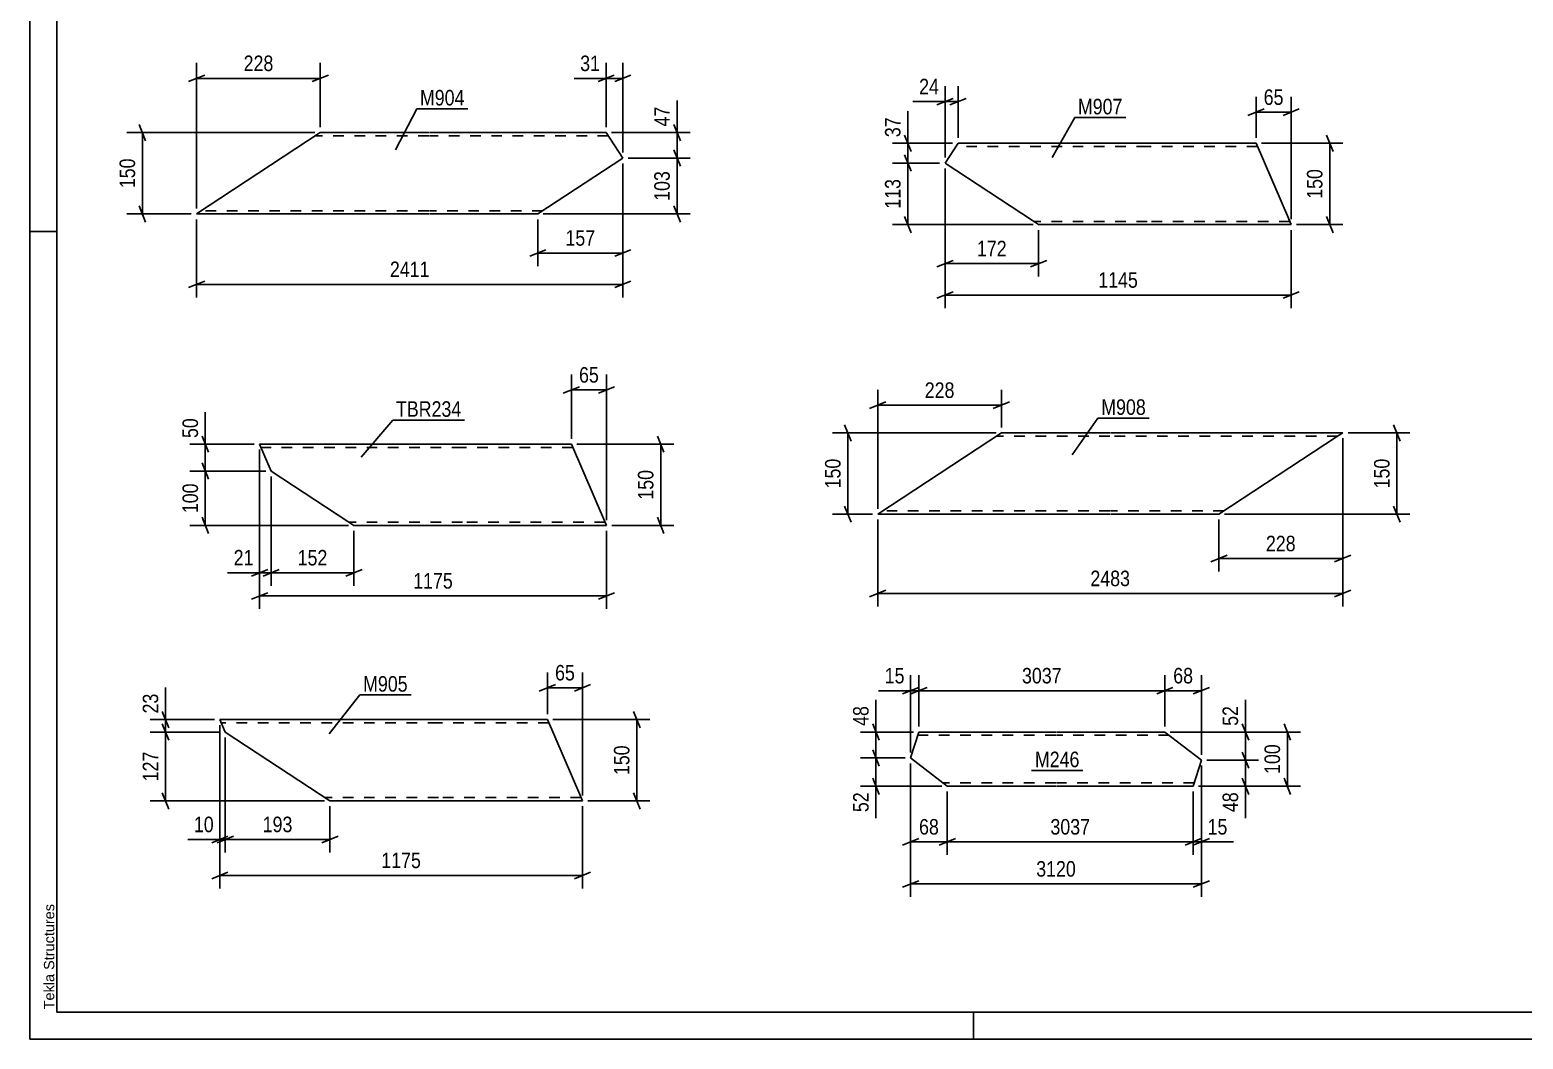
# Model space of a CAD drawing. Header units: millimetres. Extents: x 0 to 594, y 0 to 420.
# Drawn here: x 0 to 275.3, y 0 to 186.2 of the extents above; entities that cross this region are included whole.
import ezdxf

# ---------------------------------------------------------------- set-up
doc = ezdxf.new("R2010")
doc.units = ezdxf.units.MM
doc.linetypes.add('DXK_LINE_DOT2', pattern=[3.9198, 1.9599, -1.9599])
doc.styles.add('Arial', font='ARIAL.TTF', dxfattribs={"height": 0.2})
doc.styles.add('Arial Narrow', font='ARIALN.TTF', dxfattribs={"height": 0.2})

# ---------------------------------------------------------------- blocks, each defined once
blk = doc.blocks.new('Unknown-570386002-1132')
at = {"color": 5, "linetype": 'Continuous'}
for p, q in [((0, 420), (0, 0)), ((5, 415), (5, 5)), ((5, 149), (0, 149)), ((5, 5), (589, 5)), ((174, 0), (174, 5)), ((0, 0), (594, 0))]:
    blk.add_line(p, q, dxfattribs=at)
at = {"color": 174, "linetype": 'Continuous', "style": 'Arial'}
blk.add_text('Tekla Structures', height=1.9102, rotation=90, dxfattribs=at).set_placement((4.5, 5.5))
blk = doc.blocks.new('Part-570386002-7753 - 7737')
at = {"color": 2, "linetype": 'Continuous'}
for p, q in [((75.33, 58.95), (35.02, 58.95)), ((35.02, 58.95), (36.02, 56.66)), ((95.43, 58.95), (75.43, 58.95)), ((101.38, 45.15), (95.43, 58.95)), ((53.5, 45.15), (36.02, 56.66)), ((55.33, 43.95), (53.5, 45.15)), ((101.89, 43.95), (101.38, 45.15)), ((75.33, 43.95), (55.33, 43.95)), ((101.89, 43.95), (75.43, 43.95))]:
    blk.add_line(p, q, dxfattribs=at)
at = {"color": 7, "linetype": 'DXK_LINE_DOT2'}
for p, q in [((75.33, 58.35), (35.28, 58.35)), ((95.68, 58.35), (75.43, 58.35)), ((55.19, 44.05), (53.5, 45.15)), ((75.33, 44.55), (54.41, 44.55)), ((101.63, 44.55), (75.43, 44.55)), ((101.62, 44.6), (101.48, 44.93)), ((101.63, 44.55), (101.62, 44.6))]:
    blk.add_line(p, q, dxfattribs=at)
blk = doc.blocks.new('Part-570386002-7468 - 7452')
at = {"color": 2, "linetype": 'Continuous'}
for p, q in [((44.49, 104.79), (42.35, 109.76)), ((42.35, 109.76), (79.74, 109.76)), ((79.84, 109.76), (99.84, 109.76)), ((99.84, 109.76), (106.31, 94.76)), ((58.61, 95.5), (44.49, 104.79)), ((59.74, 94.76), (58.61, 95.5)), ((79.74, 94.76), (59.74, 94.76)), ((106.31, 94.76), (79.84, 94.76))]:
    blk.add_line(p, q, dxfattribs=at)
at = {"color": 7, "linetype": 'DXK_LINE_DOT2'}
for p, q in [((79.74, 109.16), (42.61, 109.16)), ((100.1, 109.16), (79.84, 109.16)), ((79.74, 95.36), (58.83, 95.36)), ((106.05, 95.36), (79.84, 95.36)), ((106.05, 95.36), (106.03, 95.41))]:
    blk.add_line(p, q, dxfattribs=at)
blk = doc.blocks.new('Part-570386002-7614 - 7598')
at = {"color": 2, "linetype": 'Continuous'}
for p, q in [((30.75, 152.23), (53.55, 167.23)), ((73.55, 167.23), (53.55, 167.23)), ((106.25, 167.23), (73.65, 167.23)), ((109.33, 162.54), (106.25, 167.23)), ((93.65, 152.23), (109.33, 162.54)), ((73.55, 152.23), (30.75, 152.23)), ((93.65, 152.23), (73.65, 152.23))]:
    blk.add_line(p, q, dxfattribs=at)
at = {"color": 7, "linetype": 'DXK_LINE_DOT2'}
for p, q in [((73.55, 166.63), (52.64, 166.63)), ((106.64, 166.63), (73.65, 166.63)), ((31.66, 152.83), (31.73, 152.87)), ((73.55, 152.83), (31.66, 152.83)), ((94.56, 152.83), (73.65, 152.83))]:
    blk.add_line(p, q, dxfattribs=at)
blk = doc.blocks.new('Part-570386002-27590 - 27589')
at = {"color": 2, "linetype": 'Continuous'}
for p, q in [((162.39, 51.87), (163.91, 56.66)), ((189.15, 56.66), (163.91, 56.66)), ((209.25, 56.66), (189.25, 56.66)), ((216, 51.46), (209.25, 56.66)), ((169.15, 46.66), (162.39, 51.87)), ((214.48, 46.66), (216, 51.46)), ((169.15, 46.66), (189.15, 46.66)), ((189.25, 46.66), (214.48, 46.66))]:
    blk.add_line(p, q, dxfattribs=at)
at = {"color": 7, "linetype": 'DXK_LINE_DOT2'}
for p, q in [((189.15, 56.06), (163.72, 56.06)), ((210.02, 56.06), (189.25, 56.06)), ((189.15, 47.26), (168.37, 47.26)), ((214.67, 47.26), (189.25, 47.26))]:
    blk.add_line(p, q, dxfattribs=at)
blk = doc.blocks.new('Part-570386002-8021 - 8005')
at = {"color": 2, "linetype": 'Continuous'}
for p, q in [((171.13, 165.26), (168.73, 161.61)), ((205.98, 165.26), (171.13, 165.26)), ((226.08, 165.26), (206.08, 165.26)), ((232.03, 151.46), (226.08, 165.26)), ((184.85, 151), (168.73, 161.61)), ((232.54, 150.26), (232.03, 151.46)), ((185.98, 150.26), (184.85, 151)), ((205.98, 150.26), (185.98, 150.26)), ((232.54, 150.26), (206.08, 150.26))]:
    blk.add_line(p, q, dxfattribs=at)
at = {"color": 7, "linetype": 'DXK_LINE_DOT2'}
for p, q in [((205.98, 164.66), (170.74, 164.66)), ((226.33, 164.66), (206.08, 164.66)), ((205.98, 150.86), (185.06, 150.86)), ((232.29, 150.86), (206.08, 150.86)), ((232.27, 150.91), (232.13, 151.23)), ((232.29, 150.86), (232.27, 150.91))]:
    blk.add_line(p, q, dxfattribs=at)
blk = doc.blocks.new('Part-570386002-8158 - 8142')
at = {"color": 2, "linetype": 'Continuous'}
for p, q in [((156.33, 96.84), (179.13, 111.84)), ((199.13, 111.84), (179.13, 111.84)), ((242.04, 111.84), (199.23, 111.84)), ((240.91, 111.1), (219.23, 96.84)), ((242.04, 111.84), (240.91, 111.1)), ((199.13, 96.84), (156.33, 96.84)), ((219.23, 96.84), (199.23, 96.84))]:
    blk.add_line(p, q, dxfattribs=at)
at = {"color": 7, "linetype": 'DXK_LINE_DOT2'}
for p, q in [((199.13, 111.24), (178.22, 111.24)), ((241.13, 111.24), (199.23, 111.24)), ((157.24, 97.44), (157.31, 97.48)), ((199.13, 97.44), (157.24, 97.44)), ((220.15, 97.44), (199.23, 97.44))]:
    blk.add_line(p, q, dxfattribs=at)
blk = doc.blocks.new('StraightDimension-570386002-7756 - 7737')
at = {"color": 7, "linetype": 'Continuous'}
for p, q in [((35.02, 57.95), (35.02, 27.8)), ((101.89, 42.95), (101.89, 27.8)), ((36.52, 30.8), (33.52, 29.6)), ((100.39, 29.6), (103.39, 30.8)), ((35.02, 30.2), (101.89, 30.2))]:
    blk.add_line(p, q, dxfattribs=at)
at = {"color": 0}
blk.add_wipeout([(72.72, 30.95), (72.72, 35.15), (64.2, 35.15), (64.2, 30.95)], dxfattribs=at)
at = {"color": 3, "style": 'Arial Narrow'}
blk.add_text('1175', height=2.863, dxfattribs=at).set_placement((64.8, 31.55))
blk = doc.blocks.new('StraightDimension-570386002-18141 - 7737')
at = {"color": 7, "linetype": 'Continuous'}
for p, q in [((34.02, 58.95), (22.17, 58.95)), ((24.42, 60.45), (25.62, 57.45)), ((25.62, 55.16), (24.42, 58.16)), ((25.02, 56.66), (25.02, 58.95)), ((35.02, 56.66), (22.17, 56.66))]:
    blk.add_line(p, q, dxfattribs=at)
at = {"color": 0}
blk.add_wipeout([(24.27, 64.34), (20.07, 64.34), (20.07, 59.48), (24.27, 59.48)], dxfattribs=at)
at = {"color": 7, "linetype": 'Continuous'}
blk.add_line((25.02, 58.95), (25.02, 64.86), dxfattribs=at)
blk.add_line((25.02, 58.95), (25.02, 64.86), dxfattribs=at)
at = {"color": 3, "style": 'Arial Narrow'}
blk.add_text('23', height=2.863, rotation=90.0002, dxfattribs=at).set_placement((23.67, 60.08))
blk = doc.blocks.new('StraightDimension-570386002-19214 - 7737')
at = {"color": 7, "linetype": 'Continuous'}
for p, q in [((35.02, 57.95), (35.02, 34.43)), ((36.02, 55.66), (36.02, 34.43)), ((33.52, 36.23), (36.52, 37.43)), ((37.52, 37.43), (34.52, 36.23)), ((35.02, 36.83), (36.02, 36.83))]:
    blk.add_line(p, q, dxfattribs=at)
at = {"color": 0}
blk.add_wipeout([(34.5, 37.58), (34.5, 41.78), (29.64, 41.78), (29.64, 37.58)], dxfattribs=at)
at = {"color": 7, "linetype": 'Continuous'}
blk.add_line((35.02, 36.83), (29.12, 36.83), dxfattribs=at)
blk.add_line((35.02, 36.83), (29.12, 36.83), dxfattribs=at)
at = {"color": 3, "style": 'Arial Narrow'}
blk.add_text('10', height=2.863, dxfattribs=at).set_placement((30.24, 38.18))
blk = doc.blocks.new('StraightDimension-570386002-7767 - 7737')
at = {"color": 7, "linetype": 'Continuous'}
for p, q in [((96.43, 58.95), (114.29, 58.95)), ((112.49, 57.45), (111.29, 60.45)), ((111.89, 43.95), (111.89, 58.95)), ((111.29, 45.45), (112.49, 42.45)), ((102.89, 43.95), (114.29, 43.95))]:
    blk.add_line(p, q, dxfattribs=at)
at = {"color": 0}
blk.add_wipeout([(111.14, 54.8), (106.94, 54.8), (106.94, 48.11), (111.14, 48.11)], dxfattribs=at)
at = {"color": 3, "style": 'Arial Narrow'}
blk.add_text('150', height=2.863, rotation=90.0002, dxfattribs=at).set_placement((110.54, 48.71))
blk = doc.blocks.new('StraightDimension-570386002-7851 - 7737')
at = {"color": 7, "linetype": 'Continuous'}
for p, q in [((95.43, 59.95), (95.43, 67.66)), ((101.89, 44.95), (101.89, 67.66)), ((93.93, 64.21), (96.93, 65.41)), ((95.43, 64.81), (101.89, 64.81)), ((103.39, 65.41), (100.39, 64.21))]:
    blk.add_line(p, q, dxfattribs=at)
at = {"color": 0}
blk.add_wipeout([(101.09, 65.56), (101.09, 69.76), (96.23, 69.76), (96.23, 65.56)], dxfattribs=at)
at = {"color": 3, "style": 'Arial Narrow'}
blk.add_text('65', height=2.863, dxfattribs=at).set_placement((96.83, 66.16))
blk = doc.blocks.new('StraightDimension-570386002-18142 - 7737')
at = {"color": 7, "linetype": 'Continuous'}
for p, q in [((25.62, 55.16), (24.42, 58.16)), ((35.02, 56.66), (22.17, 56.66)), ((25.02, 43.95), (25.02, 56.66)), ((24.42, 45.45), (25.62, 42.45)), ((54.33, 43.95), (22.17, 43.95))]:
    blk.add_line(p, q, dxfattribs=at)
at = {"color": 0}
blk.add_wipeout([(24.27, 53.65), (20.07, 53.65), (20.07, 46.96), (24.27, 46.96)], dxfattribs=at)
at = {"color": 3, "style": 'Arial Narrow'}
blk.add_text('127', height=2.863, rotation=90.0002, dxfattribs=at).set_placement((23.67, 47.56))
blk = doc.blocks.new('StraightDimension-570386002-19213 - 7737')
at = {"color": 7, "linetype": 'Continuous'}
for p, q in [((36.02, 55.66), (36.02, 34.43)), ((55.33, 42.95), (55.33, 34.43)), ((37.52, 37.43), (34.52, 36.23)), ((36.02, 36.83), (55.33, 36.83)), ((53.83, 36.23), (56.83, 37.43))]:
    blk.add_line(p, q, dxfattribs=at)
at = {"color": 0}
blk.add_wipeout([(49.01, 37.58), (49.01, 41.78), (42.33, 41.78), (42.33, 37.58)], dxfattribs=at)
at = {"color": 3, "style": 'Arial Narrow'}
blk.add_text('193', height=2.863, dxfattribs=at).set_placement((42.93, 38.18))
blk = doc.blocks.new('StraightDimension-570386002-7521 - 7452')
at = {"color": 7, "linetype": 'Continuous'}
for p, q in [((31.75, 111.26), (32.95, 108.26)), ((41.35, 109.76), (29.5, 109.76)), ((32.35, 104.79), (32.35, 109.76)), ((43.49, 104.79), (29.5, 104.79)), ((32.95, 103.29), (31.75, 106.29))]:
    blk.add_line(p, q, dxfattribs=at)
at = {"color": 0}
blk.add_wipeout([(31.6, 115.14), (27.4, 115.14), (27.4, 110.29), (31.6, 110.29)], dxfattribs=at)
at = {"color": 7, "linetype": 'Continuous'}
blk.add_line((32.35, 109.76), (32.35, 115.67), dxfattribs=at)
blk.add_line((32.35, 109.76), (32.35, 115.67), dxfattribs=at)
at = {"color": 3, "style": 'Arial Narrow'}
blk.add_text('50', height=2.863, rotation=90.0002, dxfattribs=at).set_placement((31, 110.89))
blk = doc.blocks.new('StraightDimension-570386002-7584 - 7452')
at = {"color": 7, "linetype": 'Continuous'}
for p, q in [((42.35, 108.76), (42.35, 79.36)), ((106.31, 93.76), (106.31, 79.36)), ((43.85, 82.36), (40.85, 81.16)), ((42.35, 81.76), (106.31, 81.76)), ((104.81, 81.16), (107.81, 82.36))]:
    blk.add_line(p, q, dxfattribs=at)
at = {"color": 0}
blk.add_wipeout([(78.59, 82.51), (78.59, 86.71), (70.07, 86.71), (70.07, 82.51)], dxfattribs=at)
at = {"color": 3, "style": 'Arial Narrow'}
blk.add_text('1175', height=2.863, dxfattribs=at).set_placement((70.67, 83.11))
blk = doc.blocks.new('StraightDimension-570386002-7560 - 7452')
at = {"color": 7, "linetype": 'Continuous'}
for p, q in [((116.91, 108.26), (115.71, 111.26)), ((100.84, 109.76), (118.71, 109.76)), ((116.31, 94.76), (116.31, 109.76)), ((107.31, 94.76), (118.71, 94.76)), ((115.71, 96.26), (116.91, 93.26))]:
    blk.add_line(p, q, dxfattribs=at)
at = {"color": 0}
blk.add_wipeout([(115.56, 105.6), (111.36, 105.6), (111.36, 98.92), (115.56, 98.92)], dxfattribs=at)
at = {"color": 3, "style": 'Arial Narrow'}
blk.add_text('150', height=2.863, rotation=90.0002, dxfattribs=at).set_placement((114.96, 99.52))
blk = doc.blocks.new('StraightDimension-570386002-19177 - 7452')
at = {"color": 7, "linetype": 'Continuous'}
for p, q in [((44.49, 103.79), (44.49, 83.63)), ((59.74, 93.76), (59.74, 83.63)), ((45.99, 86.63), (42.99, 85.43)), ((44.49, 86.03), (59.74, 86.03)), ((58.24, 85.43), (61.24, 86.63))]:
    blk.add_line(p, q, dxfattribs=at)
at = {"color": 0}
blk.add_wipeout([(55.46, 86.78), (55.46, 90.98), (48.77, 90.98), (48.77, 86.78)], dxfattribs=at)
at = {"color": 3, "style": 'Arial Narrow'}
blk.add_text('152', height=2.863, dxfattribs=at).set_placement((49.37, 87.38))
blk = doc.blocks.new('StraightDimension-570386002-7471 - 7452')
at = {"color": 7, "linetype": 'Continuous'}
for p, q in [((99.84, 110.76), (99.84, 122.61)), ((106.31, 95.76), (106.31, 122.61)), ((98.34, 119.16), (101.34, 120.36)), ((99.84, 119.76), (106.31, 119.76)), ((107.81, 120.36), (104.81, 119.16))]:
    blk.add_line(p, q, dxfattribs=at)
at = {"color": 0}
blk.add_wipeout([(105.5, 120.51), (105.5, 124.71), (100.65, 124.71), (100.65, 120.51)], dxfattribs=at)
at = {"color": 3, "style": 'Arial Narrow'}
blk.add_text('65', height=2.863, dxfattribs=at).set_placement((101.25, 121.11))
blk = doc.blocks.new('StraightDimension-570386002-7522 - 7452')
at = {"color": 7, "linetype": 'Continuous'}
for p, q in [((43.49, 104.79), (29.5, 104.79)), ((31.75, 106.29), (32.95, 103.29)), ((32.35, 94.76), (32.35, 104.79)), ((58.74, 94.76), (29.5, 94.76)), ((32.95, 93.26), (31.75, 96.26))]:
    blk.add_line(p, q, dxfattribs=at)
at = {"color": 0}
blk.add_wipeout([(31.6, 103.12), (27.4, 103.12), (27.4, 96.43), (31.6, 96.43)], dxfattribs=at)
at = {"color": 3, "style": 'Arial Narrow'}
blk.add_text('100', height=2.863, rotation=90.0002, dxfattribs=at).set_placement((31, 97.03))
blk = doc.blocks.new('StraightDimension-570386002-19178 - 7452')
at = {"color": 7, "linetype": 'Continuous'}
for p, q in [((42.35, 108.76), (42.35, 83.63)), ((44.49, 103.79), (44.49, 83.63)), ((40.85, 85.43), (43.85, 86.63)), ((42.35, 86.03), (44.49, 86.03)), ((45.99, 86.63), (42.99, 85.43))]:
    blk.add_line(p, q, dxfattribs=at)
at = {"color": 0}
blk.add_wipeout([(41.82, 86.78), (41.82, 90.98), (36.97, 90.98), (36.97, 86.78)], dxfattribs=at)
at = {"color": 7, "linetype": 'Continuous'}
blk.add_line((42.35, 86.03), (36.44, 86.03), dxfattribs=at)
blk.add_line((42.35, 86.03), (36.44, 86.03), dxfattribs=at)
at = {"color": 3, "style": 'Arial Narrow'}
blk.add_text('21', height=2.863, dxfattribs=at).set_placement((37.57, 87.38))
blk = doc.blocks.new('StraightDimension-570386002-7666 - 7598')
at = {"color": 7, "linetype": 'Continuous'}
for p, q in [((110.33, 162.54), (121.73, 162.54)), ((118.73, 164.04), (119.93, 161.04)), ((119.33, 152.23), (119.33, 162.54)), ((94.65, 152.23), (121.73, 152.23)), ((119.93, 150.73), (118.73, 153.73))]:
    blk.add_line(p, q, dxfattribs=at)
at = {"color": 0}
blk.add_wipeout([(118.58, 160.72), (114.38, 160.72), (114.38, 154.04), (118.58, 154.04)], dxfattribs=at)
at = {"color": 3, "style": 'Arial Narrow'}
blk.add_text('103', height=2.863, rotation=90.0002, dxfattribs=at).set_placement((117.98, 154.64))
blk = doc.blocks.new('StraightDimension-570386002-7699 - 7598')
at = {"color": 7, "linetype": 'Continuous'}
for p, q in [((21.35, 165.73), (20.15, 168.73)), ((52.55, 167.23), (17.9, 167.23)), ((20.75, 152.23), (20.75, 167.23)), ((29.75, 152.23), (17.9, 152.23)), ((20.15, 153.73), (21.35, 150.73))]:
    blk.add_line(p, q, dxfattribs=at)
at = {"color": 0}
blk.add_wipeout([(20, 163.07), (15.8, 163.07), (15.8, 156.38), (20, 156.38)], dxfattribs=at)
at = {"color": 3, "style": 'Arial Narrow'}
blk.add_text('150', height=2.863, rotation=90.0002, dxfattribs=at).set_placement((19.4, 156.98))
blk = doc.blocks.new('StraightDimension-570386002-7665 - 7598')
at = {"color": 7, "linetype": 'Continuous'}
for p, q in [((118.73, 168.73), (119.93, 165.73)), ((107.25, 167.23), (121.73, 167.23)), ((119.33, 162.54), (119.33, 167.23)), ((110.33, 162.54), (121.73, 162.54)), ((119.93, 161.04), (118.73, 164.04))]:
    blk.add_line(p, q, dxfattribs=at)
at = {"color": 0}
blk.add_wipeout([(118.58, 172.61), (114.38, 172.61), (114.38, 167.75), (118.58, 167.75)], dxfattribs=at)
at = {"color": 7, "linetype": 'Continuous'}
blk.add_line((119.33, 167.23), (119.33, 173.13), dxfattribs=at)
blk.add_line((119.33, 167.23), (119.33, 173.13), dxfattribs=at)
at = {"color": 3, "style": 'Arial Narrow'}
blk.add_text('47', height=2.863, rotation=90.0002, dxfattribs=at).set_placement((117.98, 168.35))
blk = doc.blocks.new('StraightDimension-570386002-7617 - 7598')
at = {"color": 7, "linetype": 'Continuous'}
for p, q in [((106.25, 168.23), (106.25, 180.08)), ((109.33, 163.54), (109.33, 180.08)), ((104.75, 176.63), (107.75, 177.83)), ((106.25, 177.23), (109.33, 177.23)), ((110.83, 177.83), (107.83, 176.63))]:
    blk.add_line(p, q, dxfattribs=at)
at = {"color": 0}
blk.add_wipeout([(105.72, 177.98), (105.72, 182.18), (100.86, 182.18), (100.86, 177.98)], dxfattribs=at)
at = {"color": 7, "linetype": 'Continuous'}
blk.add_line((106.25, 177.23), (100.34, 177.23), dxfattribs=at)
blk.add_line((106.25, 177.23), (100.34, 177.23), dxfattribs=at)
at = {"color": 3, "style": 'Arial Narrow'}
blk.add_text('31', height=2.863, dxfattribs=at).set_placement((101.46, 178.58))
blk = doc.blocks.new('StraightDimension-570386002-7631 - 7598')
at = {"color": 7, "linetype": 'Continuous'}
for p, q in [((30.75, 153.23), (30.75, 180.08)), ((53.55, 168.23), (53.55, 180.08)), ((32.25, 177.83), (29.25, 176.63)), ((30.75, 177.23), (53.55, 177.23)), ((52.05, 176.63), (55.05, 177.83))]:
    blk.add_line(p, q, dxfattribs=at)
at = {"color": 0}
blk.add_wipeout([(45.49, 177.98), (45.49, 182.18), (38.81, 182.18), (38.81, 177.98)], dxfattribs=at)
at = {"color": 3, "style": 'Arial Narrow'}
blk.add_text('228', height=2.863, dxfattribs=at).set_placement((39.41, 178.58))
blk = doc.blocks.new('StraightDimension-570386002-7645 - 7598')
at = {"color": 7, "linetype": 'Continuous'}
for p, q in [((109.33, 161.54), (109.33, 142.62)), ((93.65, 151.23), (93.65, 142.62)), ((95.15, 145.62), (92.15, 144.42)), ((93.65, 145.02), (109.33, 145.02)), ((107.83, 144.42), (110.83, 145.62))]:
    blk.add_line(p, q, dxfattribs=at)
at = {"color": 0}
blk.add_wipeout([(104.83, 145.77), (104.83, 149.97), (98.15, 149.97), (98.15, 145.77)], dxfattribs=at)
at = {"color": 3, "style": 'Arial Narrow'}
blk.add_text('157', height=2.863, dxfattribs=at).set_placement((98.75, 146.37))
blk = doc.blocks.new('StraightDimension-570386002-7723 - 7598')
at = {"color": 7, "linetype": 'Continuous'}
for p, q in [((109.33, 161.54), (109.33, 136.83)), ((30.75, 151.23), (30.75, 136.83)), ((32.25, 139.83), (29.25, 138.63)), ((30.75, 139.23), (109.33, 139.23)), ((107.83, 138.63), (110.83, 139.83))]:
    blk.add_line(p, q, dxfattribs=at)
at = {"color": 0}
blk.add_wipeout([(74.29, 139.98), (74.29, 144.18), (65.78, 144.18), (65.78, 139.98)], dxfattribs=at)
at = {"color": 3, "style": 'Arial Narrow'}
blk.add_text('2411', height=2.863, dxfattribs=at).set_placement((66.38, 140.58))
blk = doc.blocks.new('StraightDimension-570386002-27655 - 27589')
at = {"color": 7, "linetype": 'Continuous'}
for p, q in [((155.39, 58.16), (156.59, 55.16)), ((162.91, 56.66), (153.14, 56.66)), ((155.99, 51.87), (155.99, 56.66)), ((156.59, 50.37), (155.39, 53.37)), ((161.39, 51.87), (153.14, 51.87))]:
    blk.add_line(p, q, dxfattribs=at)
at = {"color": 0}
blk.add_wipeout([(155.24, 62.04), (151.04, 62.04), (151.04, 57.19), (155.24, 57.19)], dxfattribs=at)
at = {"color": 7, "linetype": 'Continuous'}
blk.add_line((155.99, 56.66), (155.99, 62.57), dxfattribs=at)
blk.add_line((155.99, 56.66), (155.99, 62.57), dxfattribs=at)
at = {"color": 3, "style": 'Arial Narrow'}
blk.add_text('48', height=2.863, rotation=90.0002, dxfattribs=at).set_placement((154.64, 57.79))
blk = doc.blocks.new('StraightDimension-570386002-27598 - 27589')
at = {"color": 7, "linetype": 'Continuous'}
for p, q in [((162.39, 52.87), (162.39, 67.12)), ((163.91, 57.66), (163.91, 67.12)), ((160.89, 63.67), (163.89, 64.87)), ((162.39, 64.27), (163.91, 64.27)), ((165.41, 64.87), (162.41, 63.67))]:
    blk.add_line(p, q, dxfattribs=at)
at = {"color": 0}
blk.add_wipeout([(161.86, 65.02), (161.86, 69.22), (157.01, 69.22), (157.01, 65.02)], dxfattribs=at)
at = {"color": 7, "linetype": 'Continuous'}
blk.add_line((162.39, 64.27), (156.48, 64.27), dxfattribs=at)
blk.add_line((162.39, 64.27), (156.48, 64.27), dxfattribs=at)
at = {"color": 3, "style": 'Arial Narrow'}
blk.add_text('15', height=2.863, dxfattribs=at).set_placement((157.61, 65.62))
blk = doc.blocks.new('StraightDimension-570386002-27704 - 27589')
at = {"color": 7, "linetype": 'Continuous'}
for p, q in [((223.51, 58.16), (224.71, 55.16)), ((210.25, 56.66), (226.51, 56.66)), ((224.11, 51.46), (224.11, 56.66)), ((224.71, 49.96), (223.51, 52.96)), ((217, 51.46), (226.51, 51.46))]:
    blk.add_line(p, q, dxfattribs=at)
at = {"color": 0}
blk.add_wipeout([(223.36, 62.04), (219.16, 62.04), (219.16, 57.19), (223.36, 57.19)], dxfattribs=at)
at = {"color": 7, "linetype": 'Continuous'}
blk.add_line((224.11, 56.66), (224.11, 62.57), dxfattribs=at)
blk.add_line((224.11, 56.66), (224.11, 62.57), dxfattribs=at)
at = {"color": 3, "style": 'Arial Narrow'}
blk.add_text('52', height=2.863, rotation=90.0002, dxfattribs=at).set_placement((222.76, 57.79))
blk = doc.blocks.new('StraightDimension-570386002-27656 - 27589')
at = {"color": 7, "linetype": 'Continuous'}
for p, q in [((155.39, 53.37), (156.59, 50.37)), ((161.39, 51.87), (153.14, 51.87)), ((155.99, 46.66), (155.99, 51.87)), ((156.59, 45.16), (155.39, 48.16)), ((168.15, 46.66), (153.14, 46.66))]:
    blk.add_line(p, q, dxfattribs=at)
at = {"color": 0}
blk.add_wipeout([(155.24, 46.14), (151.04, 46.14), (151.04, 41.28), (155.24, 41.28)], dxfattribs=at)
at = {"color": 7, "linetype": 'Continuous'}
blk.add_line((155.99, 46.66), (155.99, 40.76), dxfattribs=at)
blk.add_line((155.99, 46.66), (155.99, 40.76), dxfattribs=at)
at = {"color": 3, "style": 'Arial Narrow'}
blk.add_text('52', height=2.863, rotation=90.0002, dxfattribs=at).set_placement((154.64, 41.88))
blk = doc.blocks.new('StraightDimension-570386002-27597 - 27589')
at = {"color": 7, "linetype": 'Continuous'}
for p, q in [((163.91, 57.66), (163.91, 67.12)), ((209.25, 57.66), (209.25, 67.12)), ((165.41, 64.87), (162.41, 63.67)), ((163.91, 64.27), (209.25, 64.27)), ((207.75, 63.67), (210.75, 64.87))]:
    blk.add_line(p, q, dxfattribs=at)
at = {"color": 0}
blk.add_wipeout([(190.83, 65.02), (190.83, 69.22), (182.32, 69.22), (182.32, 65.02)], dxfattribs=at)
at = {"color": 3, "style": 'Arial Narrow'}
blk.add_text('3037', height=2.863, dxfattribs=at).set_placement((182.92, 65.62))
blk = doc.blocks.new('StraightDimension-570386002-27596 - 27589')
at = {"color": 7, "linetype": 'Continuous'}
for p, q in [((209.25, 57.66), (209.25, 67.12)), ((216, 52.46), (216, 67.12)), ((207.75, 63.67), (210.75, 64.87)), ((209.25, 64.27), (216, 64.27)), ((217.5, 64.87), (214.5, 63.67))]:
    blk.add_line(p, q, dxfattribs=at)
at = {"color": 0}
blk.add_wipeout([(215.05, 65.02), (215.05, 69.22), (210.2, 69.22), (210.2, 65.02)], dxfattribs=at)
at = {"color": 3, "style": 'Arial Narrow'}
blk.add_text('68', height=2.863, dxfattribs=at).set_placement((210.8, 65.62))
blk = doc.blocks.new('StraightDimension-570386002-27705 - 27589')
at = {"color": 7, "linetype": 'Continuous'}
for p, q in [((223.51, 52.96), (224.71, 49.96)), ((217, 51.46), (226.51, 51.46)), ((224.11, 46.66), (224.11, 51.46)), ((224.71, 45.16), (223.51, 48.16)), ((215.48, 46.66), (226.51, 46.66))]:
    blk.add_line(p, q, dxfattribs=at)
at = {"color": 0}
blk.add_wipeout([(223.36, 46.14), (219.16, 46.14), (219.16, 41.28), (223.36, 41.28)], dxfattribs=at)
at = {"color": 7, "linetype": 'Continuous'}
blk.add_line((224.11, 46.66), (224.11, 40.76), dxfattribs=at)
blk.add_line((224.11, 46.66), (224.11, 40.76), dxfattribs=at)
at = {"color": 3, "style": 'Arial Narrow'}
blk.add_text('48', height=2.863, rotation=90.0002, dxfattribs=at).set_placement((222.76, 41.88))
blk = doc.blocks.new('StraightDimension-570386002-27787 - 27589')
at = {"color": 7, "linetype": 'Continuous'}
for p, q in [((216, 50.46), (216, 33.99)), ((214.48, 45.66), (214.48, 33.99)), ((212.98, 35.79), (215.98, 36.99)), ((214.48, 36.39), (216, 36.39)), ((217.5, 36.99), (214.5, 35.79))]:
    blk.add_line(p, q, dxfattribs=at)
at = {"color": 0}
blk.add_wipeout([(221.38, 37.14), (221.38, 41.34), (216.53, 41.34), (216.53, 37.14)], dxfattribs=at)
at = {"color": 7, "linetype": 'Continuous'}
blk.add_line((216, 36.39), (221.91, 36.39), dxfattribs=at)
blk.add_line((216, 36.39), (221.91, 36.39), dxfattribs=at)
at = {"color": 3, "style": 'Arial Narrow'}
blk.add_text('15', height=2.863, dxfattribs=at).set_placement((217.13, 37.74))
blk = doc.blocks.new('StraightDimension-570386002-27788 - 27589')
at = {"color": 7, "linetype": 'Continuous'}
for p, q in [((169.15, 45.66), (169.15, 33.99)), ((214.48, 45.66), (214.48, 33.99)), ((170.65, 36.99), (167.65, 35.79)), ((169.15, 36.39), (214.48, 36.39)), ((212.98, 35.79), (215.98, 36.99))]:
    blk.add_line(p, q, dxfattribs=at)
at = {"color": 0}
blk.add_wipeout([(196.07, 37.14), (196.07, 41.34), (187.56, 41.34), (187.56, 37.14)], dxfattribs=at)
at = {"color": 3, "style": 'Arial Narrow'}
blk.add_text('3037', height=2.863, dxfattribs=at).set_placement((188.16, 37.74))
blk = doc.blocks.new('StraightDimension-570386002-27789 - 27589')
at = {"color": 7, "linetype": 'Continuous'}
for p, q in [((162.39, 50.87), (162.39, 33.99)), ((169.15, 45.66), (169.15, 33.99)), ((160.89, 35.79), (163.89, 36.99)), ((162.39, 36.39), (169.15, 36.39)), ((170.65, 36.99), (167.65, 35.79))]:
    blk.add_line(p, q, dxfattribs=at)
at = {"color": 0}
blk.add_wipeout([(168.19, 37.14), (168.19, 41.34), (163.34, 41.34), (163.34, 37.14)], dxfattribs=at)
at = {"color": 3, "style": 'Arial Narrow'}
blk.add_text('68', height=2.863, dxfattribs=at).set_placement((163.94, 37.74))
blk = doc.blocks.new('StraightDimension-570386002-27846 - 27589')
at = {"color": 7, "linetype": 'Continuous'}
for p, q in [((162.39, 50.87), (162.39, 26.23)), ((216, 50.46), (216, 26.23)), ((163.89, 29.23), (160.89, 28.03)), ((162.39, 28.63), (216, 28.63)), ((214.5, 28.03), (217.5, 29.23))]:
    blk.add_line(p, q, dxfattribs=at)
at = {"color": 0}
blk.add_wipeout([(193.45, 29.38), (193.45, 33.58), (184.94, 33.58), (184.94, 29.38)], dxfattribs=at)
at = {"color": 3, "style": 'Arial Narrow'}
blk.add_text('3120', height=2.863, dxfattribs=at).set_placement((185.54, 29.98))
blk = doc.blocks.new('StraightDimension-570386002-27877 - 27589')
at = {"color": 7, "linetype": 'Continuous'}
for p, q in [((231.24, 58.16), (232.44, 55.16)), ((210.25, 56.66), (234.24, 56.66)), ((231.84, 46.66), (231.84, 56.66)), ((232.44, 45.16), (231.24, 48.16)), ((215.48, 46.66), (234.24, 46.66))]:
    blk.add_line(p, q, dxfattribs=at)
at = {"color": 0}
blk.add_wipeout([(231.09, 55.01), (226.89, 55.01), (226.89, 48.32), (231.09, 48.32)], dxfattribs=at)
at = {"color": 3, "style": 'Arial Narrow'}
blk.add_text('100', height=2.863, rotation=90.0002, dxfattribs=at).set_placement((230.49, 48.92))
blk = doc.blocks.new('StraightDimension-570386002-8071 - 8005')
at = {"color": 7, "linetype": 'Continuous'}
for p, q in [((161.27, 163.11), (162.47, 160.11)), ((167.73, 161.61), (159.02, 161.61)), ((161.87, 150.26), (161.87, 161.61)), ((162.47, 148.76), (161.27, 151.76)), ((184.98, 150.26), (159.02, 150.26))]:
    blk.add_line(p, q, dxfattribs=at)
at = {"color": 0}
blk.add_wipeout([(161.12, 159.28), (156.92, 159.28), (156.92, 152.59), (161.12, 152.59)], dxfattribs=at)
at = {"color": 3, "style": 'Arial Narrow'}
blk.add_text('113', height=2.863, rotation=90.0002, dxfattribs=at).set_placement((160.52, 153.19))
blk = doc.blocks.new('StraightDimension-570386002-8104 - 8005')
at = {"color": 7, "linetype": 'Continuous'}
for p, q in [((227.08, 165.26), (242.06, 165.26)), ((240.26, 163.76), (239.06, 166.76)), ((239.66, 150.26), (239.66, 165.26)), ((239.06, 151.76), (240.26, 148.76)), ((233.54, 150.26), (242.06, 150.26))]:
    blk.add_line(p, q, dxfattribs=at)
at = {"color": 0}
blk.add_wipeout([(238.91, 161.1), (234.71, 161.1), (234.71, 154.42), (238.91, 154.42)], dxfattribs=at)
at = {"color": 3, "style": 'Arial Narrow'}
blk.add_text('150', height=2.863, rotation=90.0002, dxfattribs=at).set_placement((238.31, 155.02))
blk = doc.blocks.new('StraightDimension-570386002-8024 - 8005')
at = {"color": 7, "linetype": 'Continuous'}
for p, q in [((226.08, 166.26), (226.08, 173.84)), ((232.54, 151.26), (232.54, 173.84)), ((224.58, 170.39), (227.58, 171.59)), ((226.08, 170.99), (232.54, 170.99)), ((234.04, 171.59), (231.04, 170.39))]:
    blk.add_line(p, q, dxfattribs=at)
at = {"color": 0}
blk.add_wipeout([(231.74, 171.74), (231.74, 175.94), (226.88, 175.94), (226.88, 171.74)], dxfattribs=at)
at = {"color": 3, "style": 'Arial Narrow'}
blk.add_text('65', height=2.863, dxfattribs=at).set_placement((227.48, 172.34))
blk = doc.blocks.new('StraightDimension-570386002-8070 - 8005')
at = {"color": 7, "linetype": 'Continuous'}
for p, q in [((170.13, 165.26), (159.02, 165.26)), ((161.27, 166.76), (162.47, 163.76)), ((161.87, 161.61), (161.87, 165.26)), ((162.47, 160.11), (161.27, 163.11)), ((167.73, 161.61), (159.02, 161.61))]:
    blk.add_line(p, q, dxfattribs=at)
at = {"color": 0}
blk.add_wipeout([(161.12, 170.64), (156.92, 170.64), (156.92, 165.79), (161.12, 165.79)], dxfattribs=at)
at = {"color": 7, "linetype": 'Continuous'}
blk.add_line((161.87, 165.26), (161.87, 171.17), dxfattribs=at)
blk.add_line((161.87, 165.26), (161.87, 171.17), dxfattribs=at)
at = {"color": 3, "style": 'Arial Narrow'}
blk.add_text('37', height=2.863, rotation=90.0002, dxfattribs=at).set_placement((160.52, 166.39))
blk = doc.blocks.new('StraightDimension-570386002-8038 - 8005')
at = {"color": 7, "linetype": 'Continuous'}
for p, q in [((167.23, 172.34), (170.23, 173.54)), ((168.73, 162.61), (168.73, 175.79)), ((172.63, 173.54), (169.63, 172.34)), ((171.13, 166.26), (171.13, 175.79)), ((168.73, 172.94), (171.13, 172.94))]:
    blk.add_line(p, q, dxfattribs=at)
at = {"color": 0}
blk.add_wipeout([(168.2, 173.69), (168.2, 177.89), (163.35, 177.89), (163.35, 173.69)], dxfattribs=at)
at = {"color": 7, "linetype": 'Continuous'}
blk.add_line((168.73, 172.94), (162.82, 172.94), dxfattribs=at)
blk.add_line((168.73, 172.94), (162.82, 172.94), dxfattribs=at)
at = {"color": 3, "style": 'Arial Narrow'}
blk.add_text('24', height=2.863, dxfattribs=at).set_placement((163.95, 174.29))
blk = doc.blocks.new('StraightDimension-570386002-8052 - 8005')
at = {"color": 7, "linetype": 'Continuous'}
for p, q in [((168.73, 160.61), (168.73, 140.66)), ((185.98, 149.26), (185.98, 140.66)), ((170.23, 143.66), (167.23, 142.46)), ((184.48, 142.46), (187.48, 143.66)), ((168.73, 143.06), (185.98, 143.06))]:
    blk.add_line(p, q, dxfattribs=at)
at = {"color": 0}
blk.add_wipeout([(180.7, 143.81), (180.7, 148.01), (174.01, 148.01), (174.01, 143.81)], dxfattribs=at)
at = {"color": 3, "style": 'Arial Narrow'}
blk.add_text('172', height=2.863, dxfattribs=at).set_placement((174.61, 144.41))
blk = doc.blocks.new('StraightDimension-570386002-8128 - 8005')
at = {"color": 7, "linetype": 'Continuous'}
for p, q in [((168.73, 160.61), (168.73, 134.86)), ((232.54, 149.26), (232.54, 134.86)), ((170.23, 137.86), (167.23, 136.66)), ((231.04, 136.66), (234.04, 137.86)), ((168.73, 137.26), (232.54, 137.26))]:
    blk.add_line(p, q, dxfattribs=at)
at = {"color": 0}
blk.add_wipeout([(204.89, 138.01), (204.89, 142.21), (196.38, 142.21), (196.38, 138.01)], dxfattribs=at)
at = {"color": 3, "style": 'Arial Narrow'}
blk.add_text('1145', height=2.863, dxfattribs=at).set_placement((196.98, 138.61))
blk = doc.blocks.new('StraightDimension-570386002-8189 - 8142')
at = {"color": 7, "linetype": 'Continuous'}
for p, q in [((252.64, 110.34), (251.44, 113.34)), ((243.04, 111.84), (254.44, 111.84)), ((252.04, 96.84), (252.04, 111.84)), ((220.23, 96.84), (254.44, 96.84)), ((251.44, 98.34), (252.64, 95.34))]:
    blk.add_line(p, q, dxfattribs=at)
at = {"color": 0}
blk.add_wipeout([(251.29, 107.68), (247.09, 107.68), (247.09, 101), (251.29, 101)], dxfattribs=at)
at = {"color": 3, "style": 'Arial Narrow'}
blk.add_text('150', height=2.863, rotation=90.0002, dxfattribs=at).set_placement((250.69, 101.6))
blk = doc.blocks.new('StraightDimension-570386002-8161 - 8142')
at = {"color": 7, "linetype": 'Continuous'}
for p, q in [((242.04, 110.84), (242.04, 86.25)), ((219.23, 95.84), (219.23, 86.25)), ((220.73, 89.25), (217.73, 88.05)), ((219.23, 88.65), (242.04, 88.65)), ((240.54, 88.05), (243.54, 89.25))]:
    blk.add_line(p, q, dxfattribs=at)
at = {"color": 0}
blk.add_wipeout([(233.98, 89.4), (233.98, 93.6), (227.29, 93.6), (227.29, 89.4)], dxfattribs=at)
at = {"color": 3, "style": 'Arial Narrow'}
blk.add_text('228', height=2.863, dxfattribs=at).set_placement((227.89, 90))
blk = doc.blocks.new('StraightDimension-570386002-8175 - 8142')
at = {"color": 7, "linetype": 'Continuous'}
for p, q in [((156.33, 97.84), (156.33, 119.79)), ((179.13, 112.84), (179.13, 119.79)), ((157.83, 117.54), (154.83, 116.34)), ((156.33, 116.94), (179.13, 116.94)), ((177.63, 116.34), (180.63, 117.54))]:
    blk.add_line(p, q, dxfattribs=at)
at = {"color": 0}
blk.add_wipeout([(171.08, 117.69), (171.08, 121.89), (164.39, 121.89), (164.39, 117.69)], dxfattribs=at)
at = {"color": 3, "style": 'Arial Narrow'}
blk.add_text('228', height=2.863, dxfattribs=at).set_placement((164.99, 118.29))
blk = doc.blocks.new('StraightDimension-570386002-8237 - 8142')
at = {"color": 7, "linetype": 'Continuous'}
for p, q in [((242.04, 110.84), (242.04, 79.81)), ((156.33, 95.84), (156.33, 79.81)), ((157.83, 82.81), (154.83, 81.61)), ((240.54, 81.61), (243.54, 82.81)), ((156.33, 82.21), (242.04, 82.21))]:
    blk.add_line(p, q, dxfattribs=at)
at = {"color": 0}
blk.add_wipeout([(203.44, 82.96), (203.44, 87.16), (194.93, 87.16), (194.93, 82.96)], dxfattribs=at)
at = {"color": 3, "style": 'Arial Narrow'}
blk.add_text('2483', height=2.863, dxfattribs=at).set_placement((195.53, 83.56))
blk = doc.blocks.new('StraightDimension-570386002-8213 - 8142')
at = {"color": 7, "linetype": 'Continuous'}
for p, q in [((151.42, 110.34), (150.22, 113.34)), ((178.13, 111.84), (147.97, 111.84)), ((150.82, 96.84), (150.82, 111.84)), ((155.33, 96.84), (147.97, 96.84)), ((150.22, 98.34), (151.42, 95.34))]:
    blk.add_line(p, q, dxfattribs=at)
at = {"color": 0}
blk.add_wipeout([(150.07, 107.68), (145.87, 107.68), (145.87, 101), (150.07, 101)], dxfattribs=at)
at = {"color": 3, "style": 'Arial Narrow'}
blk.add_text('150', height=2.863, rotation=90.0002, dxfattribs=at).set_placement((149.47, 101.6))
blk = doc.blocks.new('Mark-570386002-7749 - 7737')
at = {"color": 0}
blk.add_wipeout([(69.67, 64.11), (69.67, 67.11), (61.44, 67.11), (61.44, 64.11)], dxfattribs=at)
blk.add_wipeout([(69.67, 64.11), (69.67, 67.11), (61.44, 67.11), (61.44, 64.11)], dxfattribs=at)
at = {"color": 30, "linetype": 'Continuous'}
for p, q in [((55.2, 56.35), (60.84, 63.51)), ((60.84, 63.51), (70.27, 63.51))]:
    blk.add_line(p, q, dxfattribs=at)
at = {"color": 3, "style": 'Arial Narrow'}
blk.add_text('M905', height=2.863, dxfattribs=at).set_placement((61.44, 64.11))
blk = doc.blocks.new('Mark-570386002-7464 - 7452')
at = {"color": 0}
blk.add_wipeout([(79.56, 114.81), (79.56, 117.81), (67.5, 117.81), (67.5, 114.81)], dxfattribs=at)
blk.add_wipeout([(79.56, 114.81), (79.56, 117.81), (67.5, 117.81), (67.5, 114.81)], dxfattribs=at)
at = {"color": 30, "linetype": 'Continuous'}
for p, q in [((61.07, 107.34), (66.9, 114.21)), ((66.9, 114.21), (80.16, 114.21))]:
    blk.add_line(p, q, dxfattribs=at)
at = {"color": 3, "style": 'Arial Narrow'}
blk.add_text('TBR234', height=2.863, dxfattribs=at).set_placement((67.5, 114.81))
blk = doc.blocks.new('Mark-570386002-7610 - 7598')
at = {"color": 0}
blk.add_wipeout([(80.14, 172.24), (80.14, 175.24), (71.92, 175.24), (71.92, 172.24)], dxfattribs=at)
blk.add_wipeout([(80.14, 172.24), (80.14, 175.24), (71.92, 175.24), (71.92, 172.24)], dxfattribs=at)
at = {"color": 30, "linetype": 'Continuous'}
for p, q in [((67.39, 164.04), (71.32, 171.64)), ((71.32, 171.64), (80.74, 171.64))]:
    blk.add_line(p, q, dxfattribs=at)
at = {"color": 3, "style": 'Arial Narrow'}
blk.add_text('M904', height=2.863, dxfattribs=at).set_placement((71.92, 172.24))
blk = doc.blocks.new('Mark-570386002-27752 - 27589')
at = {"color": 0}
blk.add_wipeout([(193.53, 50.17), (193.53, 53.17), (185.3, 53.17), (185.3, 50.17)], dxfattribs=at)
blk.add_wipeout([(193.53, 50.17), (193.53, 53.17), (185.3, 53.17), (185.3, 50.17)], dxfattribs=at)
at = {"color": 30, "linetype": 'Continuous'}
blk.add_line((184.7, 49.57), (194.13, 49.57), dxfattribs=at)
at = {"color": 3, "style": 'Arial Narrow'}
blk.add_text('M246', height=2.863, dxfattribs=at).set_placement((185.3, 50.17))
blk = doc.blocks.new('Mark-570386002-8017 - 8005')
at = {"color": 0}
blk.add_wipeout([(201.45, 170.6), (201.45, 173.6), (193.23, 173.6), (193.23, 170.6)], dxfattribs=at)
blk.add_wipeout([(201.45, 170.6), (201.45, 173.6), (193.23, 173.6), (193.23, 170.6)], dxfattribs=at)
at = {"color": 30, "linetype": 'Continuous'}
for p, q in [((188.45, 162.65), (192.63, 170)), ((192.63, 170), (202.05, 170))]:
    blk.add_line(p, q, dxfattribs=at)
at = {"color": 3, "style": 'Arial Narrow'}
blk.add_text('M907', height=2.863, dxfattribs=at).set_placement((193.23, 170.6))
blk = doc.blocks.new('Mark-570386002-8154 - 8142')
at = {"color": 0}
blk.add_wipeout([(205.76, 115.16), (205.76, 118.16), (197.53, 118.16), (197.53, 115.16)], dxfattribs=at)
blk.add_wipeout([(205.76, 115.16), (205.76, 118.16), (197.53, 118.16), (197.53, 115.16)], dxfattribs=at)
at = {"color": 30, "linetype": 'Continuous'}
for p, q in [((192.19, 107.79), (196.93, 114.56)), ((196.93, 114.56), (206.36, 114.56))]:
    blk.add_line(p, q, dxfattribs=at)
at = {"color": 3, "style": 'Arial Narrow'}
blk.add_text('M908', height=2.863, dxfattribs=at).set_placement((197.53, 115.16))

msp = doc.modelspace()

# ---------------------------------------------------------------- block references
for name in ['Unknown-570386002-1132', 'Part-570386002-7614 - 7598', 'Part-570386002-8021 - 8005', 'Part-570386002-8158 - 8142', 'Part-570386002-7468 - 7452', 'Part-570386002-7753 - 7737', 'Part-570386002-27590 - 27589']:
    msp.add_blockref(name, (0, 0))

# ---------------------------------------------------------------- next in the draw order: block references
for name in ['Mark-570386002-7610 - 7598', 'Mark-570386002-8017 - 8005', 'StraightDimension-570386002-7699 - 7598', 'StraightDimension-570386002-8104 - 8005', 'StraightDimension-570386002-7666 - 7598', 'StraightDimension-570386002-8071 - 8005', 'StraightDimension-570386002-8175 - 8142', 'StraightDimension-570386002-7521 - 7452', 'StraightDimension-570386002-8189 - 8142', 'StraightDimension-570386002-27655 - 27589', 'StraightDimension-570386002-27704 - 27589', 'StraightDimension-570386002-7756 - 7737']:
    msp.add_blockref(name, (0, 0))

# ---------------------------------------------------------------- next in the draw order: block references
for name in ['StraightDimension-570386002-7631 - 7598', 'StraightDimension-570386002-8024 - 8005', 'StraightDimension-570386002-7665 - 7598', 'StraightDimension-570386002-8070 - 8005', 'StraightDimension-570386002-8161 - 8142', 'StraightDimension-570386002-7584 - 7452', 'StraightDimension-570386002-27598 - 27589', 'StraightDimension-570386002-18141 - 7737', 'StraightDimension-570386002-7767 - 7737']:
    msp.add_blockref(name, (0, 0))

# ---------------------------------------------------------------- next in the draw order: block references
for name in ['StraightDimension-570386002-7617 - 7598', 'StraightDimension-570386002-8038 - 8005', 'StraightDimension-570386002-7645 - 7598', 'StraightDimension-570386002-8052 - 8005', 'Mark-570386002-7464 - 7452', 'StraightDimension-570386002-7560 - 7452', 'StraightDimension-570386002-8237 - 8142', 'StraightDimension-570386002-19177 - 7452', 'StraightDimension-570386002-7851 - 7737', 'StraightDimension-570386002-27597 - 27589', 'StraightDimension-570386002-19214 - 7737', 'StraightDimension-570386002-27656 - 27589']:
    msp.add_blockref(name, (0, 0))

# ---------------------------------------------------------------- next in the draw order: block references
for name in ['StraightDimension-570386002-7723 - 7598', 'StraightDimension-570386002-8128 - 8005', 'StraightDimension-570386002-7471 - 7452', 'Mark-570386002-8154 - 8142', 'StraightDimension-570386002-8213 - 8142', 'StraightDimension-570386002-7522 - 7452', 'StraightDimension-570386002-27596 - 27589', 'StraightDimension-570386002-18142 - 7737']:
    msp.add_blockref(name, (0, 0))

# ---------------------------------------------------------------- next in the draw order: block references
for name in ['StraightDimension-570386002-19178 - 7452', 'StraightDimension-570386002-19213 - 7737', 'StraightDimension-570386002-27705 - 27589']:
    msp.add_blockref(name, (0, 0))

# ---------------------------------------------------------------- next in the draw order: block references
for name in ['Mark-570386002-7749 - 7737', 'StraightDimension-570386002-27787 - 27589']:
    msp.add_blockref(name, (0, 0))

# ---------------------------------------------------------------- next in the draw order: block references
msp.add_blockref('StraightDimension-570386002-27788 - 27589', (0, 0))

# ---------------------------------------------------------------- next in the draw order: block references
msp.add_blockref('StraightDimension-570386002-27789 - 27589', (0, 0))

# ---------------------------------------------------------------- next in the draw order: block references
msp.add_blockref('StraightDimension-570386002-27846 - 27589', (0, 0))

# ---------------------------------------------------------------- next in the draw order: block references
for name in ['StraightDimension-570386002-27877 - 27589', 'Mark-570386002-27752 - 27589']:
    msp.add_blockref(name, (0, 0))

doc.saveas('drawing.dxf')
